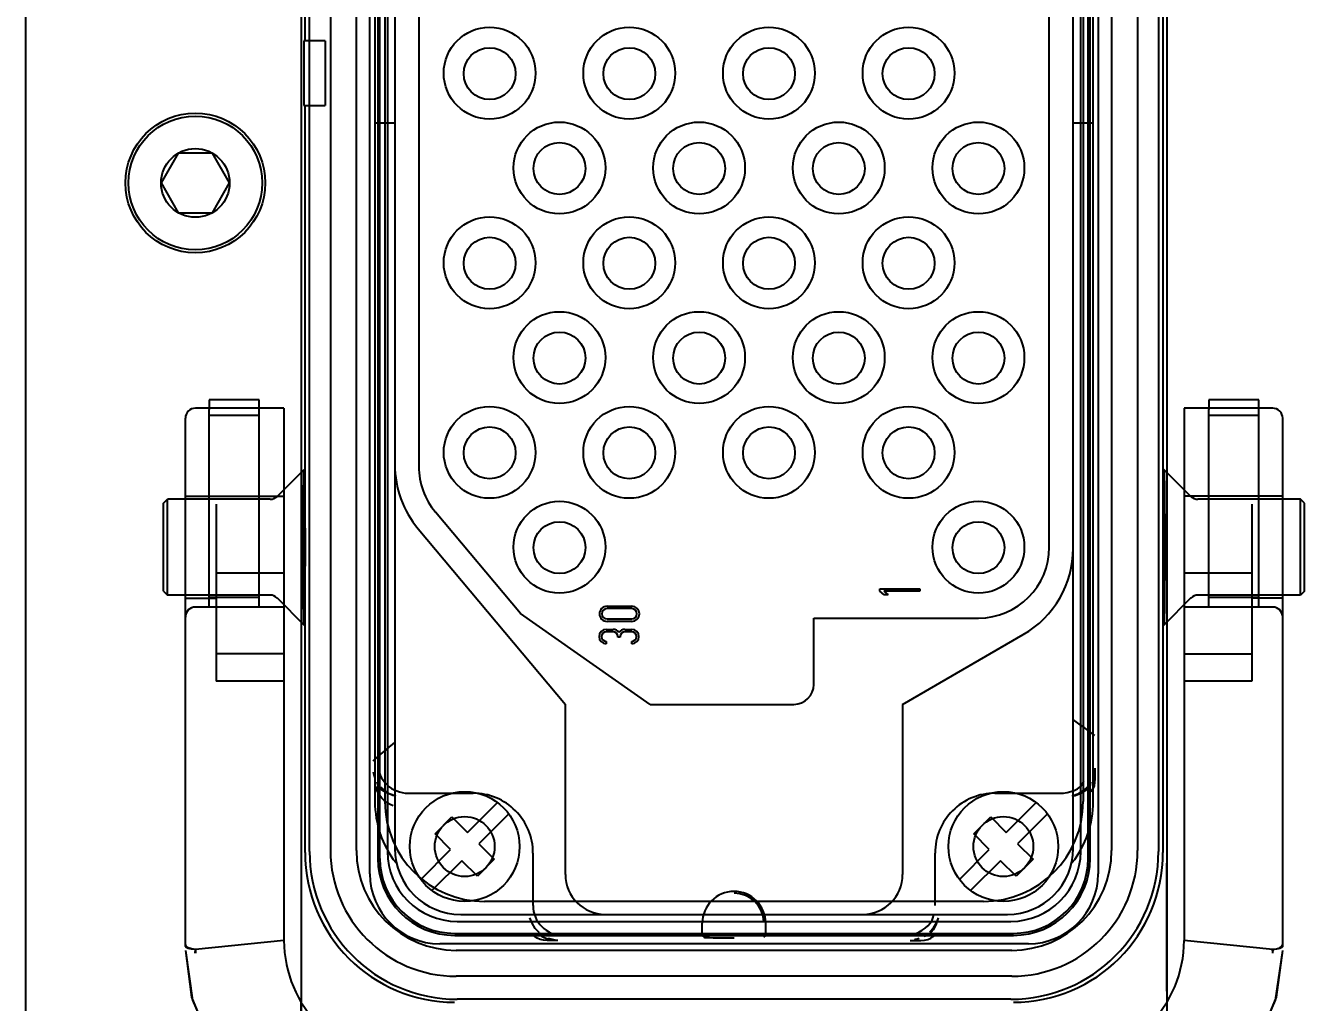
# Model space of a CAD drawing. Header units: millimetres. Extents: x 5828 to 6704, y 123 to 421.
# Drawn here: x 6352.318 to 6355.545, y 224.066 to 226.512 of the extents above; entities that cross this region are included whole.
import ezdxf

# ---------------------------------------------------------------- set-up
doc = ezdxf.new("R2010")
doc.units = ezdxf.units.MM
doc.layers.add('DIM', color=7, linetype='Continuous')
doc.layers.add('外形图', color=7, linetype='Continuous')
doc.styles.add('微软雅黑', font='msyh.ttc', dxfattribs={"height": 2.1})
doc.dimstyles.new('尺寸标注_1_20比例', dxfattribs={"dimtxt": 2.1, "dimasz": 1.7, "dimexe": 0.5, "dimexo": 0.4, "dimgap": 0.5, "dimtad": 1, "dimdec": 1, "dimlfac": 20, "dimdsep": 46, "dimtxsty": '微软雅黑', "dimcen": 0.09, "dimadec": 0, "dimazin": 0, "dimtp": 0.01, "dimtm": 0.01, "dimtfac": 1, "dimtdec": 1, "dimtofl": 0, "dimtmove": 0, "dimatfit": 3, "dimfxl": 1, "dimtolj": 1, "dimarcsym": 0})

# ---------------------------------------------------------------- blocks, each defined once
blk = doc.blocks.new('*D1368')
at = {"layer": 'Defpoints', "color": 0}
for p in [(6361.5686, 224.1434), (6352.3185, 221.8684), (6361.5686, 216.9038)]:
    blk.add_point(p, dxfattribs=at)
at = {"layer": 'DIM', "color": 0, "lineweight": -2}
for p, q in [((6361.5686, 223.7434), (6361.5686, 216.4038)), ((6352.3185, 221.4684), (6352.3185, 216.4038)), ((6354.0185, 216.9038), (6359.8686, 216.9038))]:
    blk.add_line(p, q, dxfattribs=at)
at = {"layer": 'DIM', "color": 0}
for points in [[(6354.0185, 217.1872), (6354.0185, 216.6205), (6352.3185, 216.9038)], [(6359.8686, 216.6205), (6359.8686, 217.1872), (6361.5686, 216.9038)]]:
    blk.add_solid(points, dxfattribs=at)
at = {"layer": 'DIM', "color": 0, "insert": (6356.9435, 218.4952), "char_height": 2.1, "attachment_point": 5, "style": '微软雅黑'}
blk.add_mtext('\\A1;185', dxfattribs=at)

msp = doc.modelspace()

# ---------------------------------------------------------------- linework, layer by layer
at = {"layer": '外形图', "linetype": 'Continuous'}
for p, q in [((6352.3185, 221.8684), (6352.3185, 230.0185)), ((6353.009, 228.9681), (6353.009, 223.8188)), ((6355.178, 228.968), (6355.178, 223.8189)), ((6353.181, 224.3873), (6353.181, 228.3995)), ((6355.006, 228.3995), (6355.006, 224.3873)), ((6353.0085, 228.3692), (6353.0085, 224.4177)), ((6353.201, 228.3609), (6353.201, 224.4259)), ((6353.206, 224.4259), (6353.206, 228.3609)), ((6354.981, 224.4259), (6354.981, 228.3609)), ((6354.986, 224.4259), (6354.986, 228.3609)), ((6355.1785, 228.3692), (6355.1785, 224.4177)), ((6353.0185, 226.4747), (6353.0185, 228.3459)), ((6353.0297, 224.4434), (6353.0297, 228.3434)), ((6353.0822, 228.3409), (6353.0822, 224.4459)), ((6353.1472, 224.4459), (6353.1472, 228.3409)), ((6353.2247, 228.3434), (6353.2247, 224.4434)), ((6353.2435, 228.3359), (6353.2435, 224.4509)), ((6354.9435, 224.4509), (6354.9435, 228.3359)), ((6354.9623, 224.4434), (6354.9623, 228.3434)), ((6355.0398, 228.3409), (6355.0398, 224.4459)), ((6355.1048, 228.3409), (6355.1048, 224.4459)), ((6355.1573, 228.3434), (6355.1573, 224.4434)), ((6355.1685, 228.3459), (6355.1685, 224.4409)), ((6353.1935, 228.2184), (6353.1935, 224.5684)), ((6353.2185, 228.2184), (6353.2185, 224.5684)), ((6354.9685, 228.2184), (6354.9685, 224.5684)), ((6354.9935, 224.5684), (6354.9935, 228.2184)), ((6354.8835, 225.2059), (6354.8835, 227.5809)), ((6353.3035, 227.3788), (6353.3035, 225.4081)), ((6353.0685, 226.4747), (6353.0158, 226.4747)), ((6353.0158, 226.4747), (6353.0158, 226.3122)), ((6353.0685, 226.4747), (6353.0685, 226.3122)), ((6353.0158, 226.3122), (6353.0685, 226.3122)), ((6353.0185, 224.4409), (6353.0185, 226.3122)), ((6353.2435, 226.2684), (6353.1935, 226.2684)), ((6354.9935, 226.2684), (6354.9435, 226.2684)), ((6352.7005, 226.1929), (6352.6575, 226.1184)), ((6352.7865, 226.1929), (6352.7005, 226.1929)), ((6352.8295, 226.1184), (6352.7865, 226.1929)), ((6352.6575, 226.1184), (6352.7005, 226.0439)), ((6352.7865, 226.0439), (6352.8295, 226.1184)), ((6352.7005, 226.0439), (6352.7865, 226.0439)), ((6352.9031, 225.5747), (6352.7781, 225.5747)), ((6352.7781, 225.5747), (6352.7781, 225.5508)), ((6352.9031, 225.5508), (6352.9031, 225.5747)), ((6355.4087, 225.5747), (6355.2837, 225.5747)), ((6355.2837, 225.5747), (6355.2837, 225.5508)), ((6355.4087, 225.5508), (6355.4087, 225.5747)), ((6352.9656, 225.5541), (6352.7435, 225.5541)), ((6352.7781, 225.0559), (6352.7781, 225.5508)), ((6352.9031, 225.0559), (6352.9031, 225.5508)), ((6352.9656, 225.5541), (6352.9656, 224.2209)), ((6355.4435, 225.5541), (6355.2214, 225.5541)), ((6355.2214, 225.5541), (6355.2214, 224.2209)), ((6355.2837, 225.0559), (6355.2837, 225.5508)), ((6355.4087, 225.0559), (6355.4087, 225.5508)), ((6352.7185, 224.2056), (6352.7185, 225.5291)), ((6352.9031, 225.5362), (6352.7781, 225.5362)), ((6355.4087, 225.5362), (6355.2837, 225.5362)), ((6355.4685, 224.2056), (6355.4685, 225.5291)), ((6352.9485, 225.3332), (6353.0161, 225.4009)), ((6355.2385, 225.3332), (6355.1708, 225.4009)), ((6352.6635, 225.3159), (6352.6735, 225.3259)), ((6352.9308, 225.3259), (6352.6735, 225.3259)), ((6352.6735, 225.0859), (6352.6735, 225.3259)), ((6352.7185, 225.3334), (6352.9656, 225.3334)), ((6355.4685, 225.3334), (6355.2214, 225.3334)), ((6355.5135, 225.3259), (6355.2562, 225.3259)), ((6355.5235, 225.3159), (6355.5135, 225.3259)), ((6355.5135, 225.0859), (6355.5135, 225.3259)), ((6352.6635, 225.0959), (6352.6635, 225.3159)), ((6352.7956, 225.314), (6352.7956, 224.8699)), ((6353.5582, 225.0399), (6353.345, 225.294)), ((6355.3914, 225.314), (6355.3914, 224.8699)), ((6355.5235, 225.0959), (6355.5235, 225.3159)), ((6353.302, 225.2519), (6353.671, 224.8122)), ((6352.7956, 225.1413), (6352.9656, 225.1413)), ((6355.2214, 225.1413), (6355.3914, 225.1413)), ((6352.6635, 225.0959), (6352.6735, 225.0859)), ((6354.4593, 225.1018), (6354.5593, 225.1018)), ((6354.4593, 225.0958), (6354.4593, 225.1018)), ((6354.47, 225.0868), (6354.4593, 225.0958)), ((6354.5593, 225.0958), (6354.4686, 225.0958)), ((6354.4686, 225.0958), (6354.4794, 225.0868)), ((6354.5593, 225.1018), (6354.5593, 225.0958)), ((6355.5235, 225.0959), (6355.5135, 225.0859)), ((6352.9308, 225.0859), (6352.6735, 225.0859)), ((6352.7185, 225.0784), (6352.7956, 225.0784)), ((6352.9031, 225.0798), (6352.7781, 225.0798)), ((6352.9485, 225.0786), (6353.0161, 225.0109)), ((6353.7752, 225.058), (6353.8372, 225.058)), ((6354.4794, 225.0868), (6354.47, 225.0868)), ((6355.2385, 225.0786), (6355.1708, 225.0109)), ((6355.5135, 225.0859), (6355.2562, 225.0859)), ((6355.4087, 225.0798), (6355.2837, 225.0798)), ((6355.4685, 225.0784), (6355.3914, 225.0784)), ((6352.9656, 225.0559), (6352.7435, 225.0559)), ((6353.8835, 224.8122), (6353.5582, 225.0399)), ((6353.8372, 225.052), (6353.7752, 225.052)), ((6353.7752, 225.026), (6353.8372, 225.026)), ((6354.2935, 225.0284), (6354.706, 225.0284)), ((6354.2935, 224.8622), (6354.2935, 225.0284)), ((6355.4435, 225.0559), (6355.2214, 225.0559)), ((6353.7732, 225), (6353.7902, 225)), ((6353.7902, 224.994), (6353.7732, 224.994)), ((6353.8372, 225.02), (6353.7752, 225.02)), ((6353.8202, 225), (6353.8372, 225)), ((6353.8372, 224.994), (6353.8202, 224.994)), ((6353.7732, 224.97), (6353.7732, 224.964)), ((6353.8022, 224.9805), (6353.8022, 224.982)), ((6353.8082, 224.9805), (6353.8022, 224.9805)), ((6353.8082, 224.982), (6353.8082, 224.9805)), ((6353.8372, 224.964), (6353.8372, 224.97)), ((6354.516, 224.8122), (6354.8185, 224.9868)), ((6352.9656, 224.9388), (6352.7956, 224.9388)), ((6355.2214, 224.9388), (6355.3914, 224.9388)), ((6352.9656, 224.8699), (6352.7956, 224.8699)), ((6355.3914, 224.8699), (6355.2214, 224.8699)), ((6353.671, 224.3859), (6353.671, 224.8122)), ((6353.8835, 224.8122), (6354.2435, 224.8122)), ((6354.516, 224.8122), (6354.516, 224.3859)), ((6353.276, 224.5896), (6353.4398, 224.5896)), ((6354.7472, 224.5896), (6354.911, 224.5896)), ((6353.4256, 224.4913), (6353.5005, 224.5662)), ((6354.7756, 224.4913), (6354.8506, 224.5662)), ((6353.3442, 224.4877), (6353.3867, 224.5301)), ((6353.3867, 224.5301), (6353.4256, 224.4913)), ((6353.5288, 224.538), (6353.4538, 224.463)), ((6354.6943, 224.4877), (6354.7367, 224.5301)), ((6354.7367, 224.5301), (6354.7756, 224.4913)), ((6354.8788, 224.538), (6354.8039, 224.463)), ((6353.3831, 224.4488), (6353.3442, 224.4877)), ((6354.7332, 224.4488), (6354.6943, 224.4877)), ((6353.3082, 224.3738), (6353.3831, 224.4488)), ((6353.4538, 224.463), (6353.4927, 224.4241)), ((6354.6582, 224.3738), (6354.7332, 224.4488)), ((6354.8039, 224.463), (6354.8428, 224.4241)), ((6353.0085, 224.4144), (6353.0085, 224.093)), ((6353.4114, 224.4205), (6353.3364, 224.3456)), ((6353.4503, 224.3817), (6353.4114, 224.4205)), ((6353.4927, 224.4241), (6353.4503, 224.3817)), ((6353.5897, 224.4397), (6353.5897, 224.3084)), ((6354.5973, 224.3084), (6354.5973, 224.4397)), ((6354.7614, 224.4205), (6354.6865, 224.3456)), ((6354.8003, 224.3817), (6354.7614, 224.4205)), ((6354.8428, 224.4241), (6354.8003, 224.3817)), ((6355.1785, 224.0938), (6355.1785, 224.4144)), ((6354.7185, 224.3184), (6353.4685, 224.3184)), ((6353.4085, 224.2859), (6354.7785, 224.2859)), ((6353.3997, 224.2684), (6354.7873, 224.2684)), ((6354.014, 224.2334), (6354.014, 224.264)), ((6354.173, 224.2334), (6354.173, 224.264)), ((6352.9656, 224.2209), (6352.7435, 224.1984)), ((6353.3935, 224.2384), (6354.7935, 224.2384)), ((6353.3935, 224.2334), (6354.7935, 224.2334)), ((6354.014, 224.2334), (6354.0185, 224.2289)), ((6354.1685, 224.2289), (6354.173, 224.2334)), ((6355.4435, 224.1984), (6355.2214, 224.2209)), ((6352.7435, 224.1984), (6352.7436, 224.1887)), ((6354.8311, 224.2124), (6353.3559, 224.2124)), ((6354.7898, 224.1959), (6353.3972, 224.1959)), ((6355.4435, 224.1984), (6355.4434, 224.1887)), ((6354.7898, 224.1309), (6353.3972, 224.1309)), ((6353.0085, 223.8184), (6353.0085, 224.0748)), ((6354.7873, 224.0734), (6353.3997, 224.0734)), ((6355.1785, 224.0748), (6355.1785, 223.8184))]:
    msp.add_line(p, q, dxfattribs=at)
for points in [[(6353.1942, 224.6277), (6353.1929, 224.6313), (6353.1918, 224.6349), (6353.1908, 224.6386), (6353.1901, 224.6423)], [(6354.9969, 224.6425), (6354.9962, 224.6385), (6354.9952, 224.6347), (6354.994, 224.6309), (6354.9927, 224.6273)], [(6353.2458, 224.5818), (6353.2318, 224.5872), (6353.2191, 224.5951), (6353.2086, 224.6048)], [(6354.979, 224.6054), (6354.9684, 224.5955), (6354.9555, 224.5874), (6354.9412, 224.5818)], [(6353.605, 224.2403), (6353.5952, 224.2509), (6353.5874, 224.2636), (6353.582, 224.2776)], [(6354.605, 224.2776), (6354.5998, 224.264), (6354.5923, 224.2516), (6354.583, 224.2412)], [(6353.6416, 224.2221), (6353.6383, 224.2227), (6353.635, 224.2236), (6353.6318, 224.2245), (6353.6287, 224.2257)], [(6354.5576, 224.2254), (6354.5547, 224.2244), (6354.5518, 224.2235), (6354.5487, 224.2227), (6354.5457, 224.2221)], [(6352.7435, 224.1984), (6352.734, 224.1994), (6352.7258, 224.2023), (6352.7204, 224.2067), (6352.7185, 224.2117)], [(6352.7435, 224.1984), (6352.7339, 224.199), (6352.7258, 224.2005), (6352.7204, 224.2029), (6352.7185, 224.2056)], [(6352.7185, 224.1959), (6352.7361, 224.0712), (6352.7843, 223.9615), (6352.8577, 223.8705), (6352.9509, 223.802), (6353.0577, 223.7597), (6353.1685, 223.7459)], [(6352.7185, 224.1959), (6352.734, 224.0789), (6352.7793, 223.9699), (6352.8515, 223.8765), (6352.9454, 223.8051), (6353.0539, 223.7607), (6353.1685, 223.7459)], [(6352.7432, 224.1887), (6352.7433, 224.1919), (6352.7438, 224.1952), (6352.7443, 224.1985)], [(6355.0185, 223.7459), (6355.1331, 223.7607), (6355.2416, 223.8051), (6355.3355, 223.8765), (6355.4076, 223.9699), (6355.453, 224.0789), (6355.4685, 224.1959)], [(6355.0185, 223.7459), (6355.1293, 223.7597), (6355.2361, 223.802), (6355.3293, 223.8705), (6355.4027, 223.9615), (6355.4509, 224.0712), (6355.4685, 224.1959)], [(6355.4438, 224.1887), (6355.4437, 224.1919), (6355.4432, 224.1952), (6355.4427, 224.1985)], [(6355.4435, 224.1984), (6355.4529, 224.1994), (6355.4612, 224.2023), (6355.4666, 224.2067), (6355.4685, 224.2117)], [(6355.4685, 224.2056), (6355.4666, 224.2029), (6355.4612, 224.2005), (6355.4531, 224.199), (6355.4435, 224.1984)]]:
    msp.add_lwpolyline(points, dxfattribs=at)
for centre, radius in [((6353.481, 226.3934), 0.115), ((6353.831, 226.3934), 0.115), ((6354.181, 226.3934), 0.115), ((6354.531, 226.3934), 0.115), ((6353.481, 226.3922), 0.065), ((6353.831, 226.3922), 0.065), ((6354.181, 226.3922), 0.065), ((6354.531, 226.3922), 0.065), ((6352.7435, 226.1184), 0.175), ((6352.7435, 226.1184), 0.1675), ((6353.656, 226.1559), 0.115), ((6354.006, 226.1559), 0.115), ((6354.356, 226.1559), 0.115), ((6354.706, 226.1559), 0.115), ((6353.656, 226.1547), 0.065), ((6354.006, 226.1547), 0.065), ((6354.356, 226.1547), 0.065), ((6354.706, 226.1547), 0.065), ((6352.7435, 226.1184), 0.086), ((6353.481, 225.9184), 0.115), ((6353.831, 225.9184), 0.115), ((6354.181, 225.9184), 0.115), ((6354.531, 225.9184), 0.115), ((6353.481, 225.9172), 0.065), ((6353.831, 225.9172), 0.065), ((6354.181, 225.9172), 0.065), ((6354.531, 225.9172), 0.065), ((6353.656, 225.6809), 0.115), ((6354.006, 225.6809), 0.115), ((6354.356, 225.6809), 0.115), ((6354.706, 225.6809), 0.115), ((6353.656, 225.6797), 0.065), ((6354.006, 225.6797), 0.065), ((6354.356, 225.6797), 0.065), ((6354.706, 225.6797), 0.065), ((6353.481, 225.4434), 0.115), ((6353.831, 225.4434), 0.115), ((6354.181, 225.4434), 0.115), ((6354.531, 225.4434), 0.115), ((6353.481, 225.4422), 0.065), ((6353.831, 225.4422), 0.065), ((6354.181, 225.4422), 0.065), ((6354.531, 225.4422), 0.065), ((6353.656, 225.2059), 0.115), ((6354.706, 225.2059), 0.115), ((6353.656, 225.2047), 0.065), ((6354.706, 225.2047), 0.065), ((6353.4185, 224.4559), 0.1375), ((6354.7685, 224.4559), 0.1375), ((6353.4185, 224.4559), 0.075), ((6354.7685, 224.4559), 0.075)]:
    msp.add_circle(centre, radius, dxfattribs=at)
for centre, radius, start, end in [((6352.7435, 225.5291), 0.025, 90, 180.0004), ((6355.4435, 225.5291), 0.025, 359.9996, 90), ((6353.4935, 225.4126), 0.25, 180, 220), ((6353.481, 225.4081), 0.1775, 180, 220), ((6352.9308, 225.3509), 0.025, 270, 315), ((6355.2562, 225.3509), 0.025, 225, 270), ((6354.706, 225.2059), 0.1775, 270, 359.999), ((6354.6935, 225.2033), 0.25, 300, 0), ((6352.9308, 225.0609), 0.025, 45, 90), ((6353.7752, 225.039), 0.019, 90, 270), ((6353.8372, 225.039), 0.019, 270, 90), ((6355.2562, 225.0609), 0.025, 90, 135), ((6352.7435, 225.0309), 0.025, 90, 179.9956), ((6353.7752, 225.039), 0.013, 90, 270), ((6353.8372, 225.039), 0.013, 270, 90), ((6355.4435, 225.0309), 0.025, 0.0044, 90), ((6353.7732, 224.982), 0.018, 90, 270), ((6353.7732, 224.982), 0.012, 90, 270), ((6353.7902, 224.982), 0.018, 33.5573, 90), ((6353.7902, 224.982), 0.012, 0, 90), ((6353.8202, 224.982), 0.018, 90, 146.4427), ((6353.8202, 224.982), 0.012, 90, 180), ((6353.8372, 224.982), 0.018, 270, 90), ((6353.8372, 224.982), 0.012, 270, 90), ((6354.2435, 224.8622), 0.05, 270, 0), ((6354.131, 223.6184), 1.4125, 52.1641, 54.8281), ((6354.131, 223.6184), 1.4125, 128.9178, 131.8817), ((6353.4398, 224.4397), 0.1499, 359.9928, 90.0137), ((6354.7472, 224.4397), 0.1499, 89.9891, 180.0109), ((6353.4435, 224.5684), 0.25, 180, 217.6882), ((6353.4685, 224.5684), 0.25, 180, 270), ((6354.7185, 224.5684), 0.25, 270, 0), ((6354.7435, 224.5684), 0.25, 322.312, 0), ((6353.3972, 224.4459), 0.315, 180, 270), ((6353.3972, 224.4459), 0.25, 180, 270), ((6353.4085, 224.4509), 0.165, 180, 270), ((6354.7785, 224.4509), 0.165, 270, 0), ((6354.7898, 224.4459), 0.315, 270, 0), ((6354.7898, 224.4459), 0.25, 270, 0), ((6353.3997, 224.4434), 0.37, 180, 270), ((6353.3935, 224.4259), 0.1925, 180, 270), ((6353.3935, 224.4259), 0.1875, 180, 270), ((6353.3997, 224.4434), 0.175, 180, 270), ((6354.7873, 224.4434), 0.37, 270, 0), ((6354.7873, 224.4434), 0.175, 270, 0), ((6354.7935, 224.4259), 0.1925, 270, 0), ((6354.7935, 224.4259), 0.1875, 270, 0), ((6353.771, 224.3859), 0.1, 180, 270), ((6354.416, 224.3859), 0.1, 270, 0), ((6354.0935, 224.264), 0.0795, 0, 180), ((6354.0935, 224.264), 0.075, 2.54, 90), ((6353.2656, 224.2209), 0.3, 180, 270), ((6354.9214, 224.2209), 0.3, 270, 0)]:
    msp.add_arc(centre, radius, start, end, dxfattribs=at)
for centre in [(6353.0162, 225.2059), (6355.1708, 225.2059)]:
    msp.add_ellipse(centre, major_axis=(0, 0.195), ratio=0.011268, dxfattribs=at)
for centre, major_axis, ratio, start_param, end_param in [((6353.276, 224.6647), (0.0517, 0.0544), 0.999347, 2.331798, 3.141593), ((6354.911, 224.6647), (0.0517, -0.0544), 0.999347, 0.442645, 0.809795), ((6353.3935, 224.441), (-0.1483, -0.3446), 0.999594, -1.164304, 0.406197), ((6354.7935, 224.441), (-0.1483, 0.3446), 0.999594, 9.018581, 10.589082), ((6353.356, 224.3874), (0.1207, 0.1268), 0.999347, -3.951388, -2.381244), ((6354.831, 224.3874), (-0.1207, 0.1268), 0.999347, -3.901942, -2.331798), ((6353.6648, 224.3084), (0.0531, 0.0531), 0.999315, 2.356537, 3.926648), ((6354.0935, 224.2289), (0.075, 0), 0.026186, -3.115413, -1.570796), ((6354.5222, 224.3084), (-0.0531, 0.0531), 0.999315, -3.926648, -3.559504)]:
    msp.add_ellipse(centre, major_axis=major_axis, ratio=ratio, start_param=start_param, end_param=end_param, dxfattribs=at)
for points in [[(6354.9979, 224.6522), (6354.9976, 224.6309), (6355.0018, 224.598), (6354.982, 224.5903)], [(6353.2391, 224.5578), (6353.2192, 224.5654), (6353.1979, 224.585), (6353.1976, 224.6063)], [(6353.2458, 224.5818), (6353.2269, 224.5871), (6353.1997, 224.598), (6353.1991, 224.6176)], [(6353.2243, 224.6103), (6353.2377, 224.5975), (6353.2574, 224.5896), (6353.276, 224.5896)], [(6354.911, 224.5896), (6354.9331, 224.5896), (6354.9624, 224.5983), (6354.9703, 224.6189)], [(6354.9412, 224.5818), (6354.9601, 224.5871), (6354.9873, 224.598), (6354.9879, 224.6175)], [(6354.5492, 224.2384), (6354.5698, 224.2463), (6354.594, 224.2649), (6354.594, 224.287)], [(6354.6051, 224.2776), (6354.5998, 224.2588), (6354.5889, 224.2316), (6354.5693, 224.231)], [(6353.6522, 224.2209), (6353.631, 224.2213), (6353.5982, 224.217), (6353.5904, 224.2369)], [(6353.6522, 224.2209), (6353.6354, 224.2215), (6353.61, 224.2236), (6353.6055, 224.2398)], [(6354.5347, 224.2209), (6354.556, 224.2213), (6354.5888, 224.217), (6354.5965, 224.2368)]]:
    msp.add_open_spline(points, degree=3, dxfattribs=at)

# ---------------------------------------------------------------- dimensions: what is measured, and where the dimension line sits
at = {"layer": 'DIM'}
dim = msp.add_linear_dim(base=(6361.5686, 216.9038), p1=(6352.3185, 221.8684), p2=(6361.5686, 224.1434), dimstyle='尺寸标注_1_20比例', dxfattribs=at)
dim.commit()
dim.dimension.update_dxf_attribs({"geometry": '*D1368', "text_midpoint": (6356.9435, 216.9038), "dimtype": 160})

doc.saveas('drawing.dxf')
